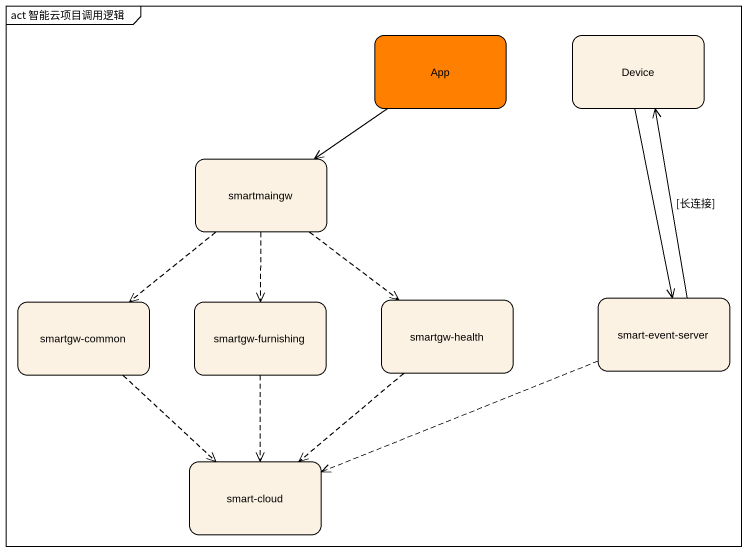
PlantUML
@startuml
mainframe act 智能云项目调用逻辑
hide empty description
state App #FF8000
state Device
state smartmaingw
state "smartgw-common" as smartgw_common
state "smartgw-furnishing" as smartgw_furnishing
state "smartgw-health" as smartgw_health
state "smart-event-server" as smart_event_server
state "smart-cloud" as smart_cloud
App --> smartmaingw
Device --> smart_event_server
smartmaingw -[dashed]-> smartgw_common
smartmaingw -[dashed]-> smartgw_furnishing
smartmaingw -[dashed]-> smartgw_health
smartgw_common -[dashed]-> smart_cloud
smartgw_furnishing -[dashed]-> smart_cloud
smartgw_health -[dashed]-> smart_cloud
smart_event_server -up-> Device : [长连接]
smart_event_server -left[dashed]-> smart_cloud
@enduml
